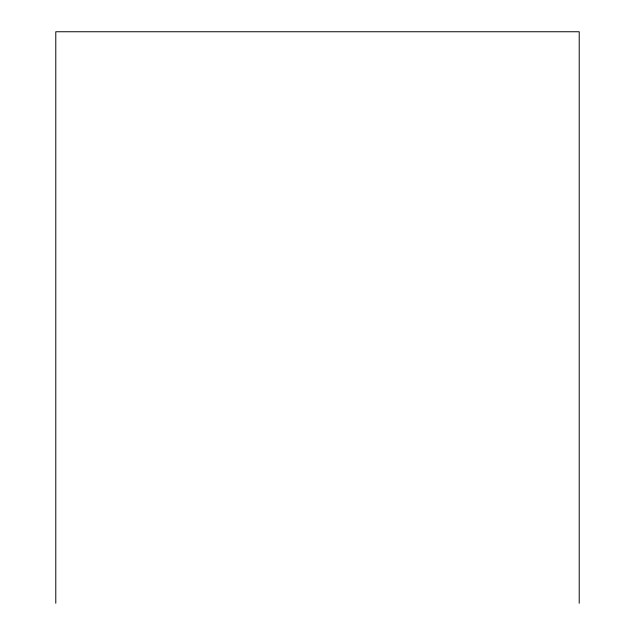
<?xml version="1.0" encoding="UTF-8"?>
<svg xmlns="http://www.w3.org/2000/svg" width="635" height="635" viewBox="0 0 635 635"><rect width="100%" height="100%" fill="white"/><g stroke="black" fill="none" stroke-linecap="round" stroke-linejoin="round"><path stroke-width="0.95" d="M579.215 603.25L579.215 31.75L55.785 31.75L55.785 603.25"/></g></svg>
